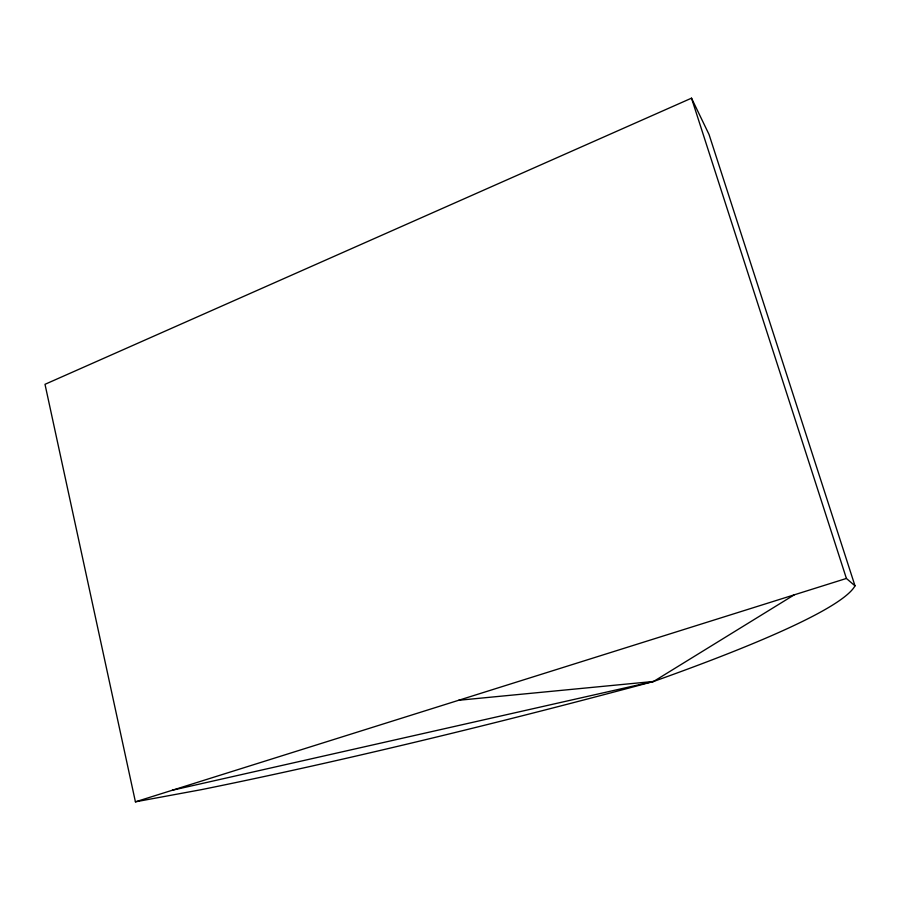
<?xml version="1.0" encoding="UTF-8"?>
<svg xmlns="http://www.w3.org/2000/svg" width="900" height="900" viewBox="0 0 900 900"><rect width="100%" height="100%" fill="white"/><g stroke="black" fill="none" stroke-linecap="round" stroke-linejoin="round"><path stroke-width="1.35" d="M172.485 790.189L653.591 681.457A1014.705 80.786 -13.9 0 0 855 585.832L709.054 134.516L691.515 98.168L45 384.311L135.416 801.832L201.285 789.671A1308.983 151.931 -17.1 0 0 653.591 681.457L794.261 594.832M135.416 801.832L846.405 578.452L855 585.832M458.662 700.279L653.591 681.457M691.515 98.168L846.405 578.452"/></g></svg>
